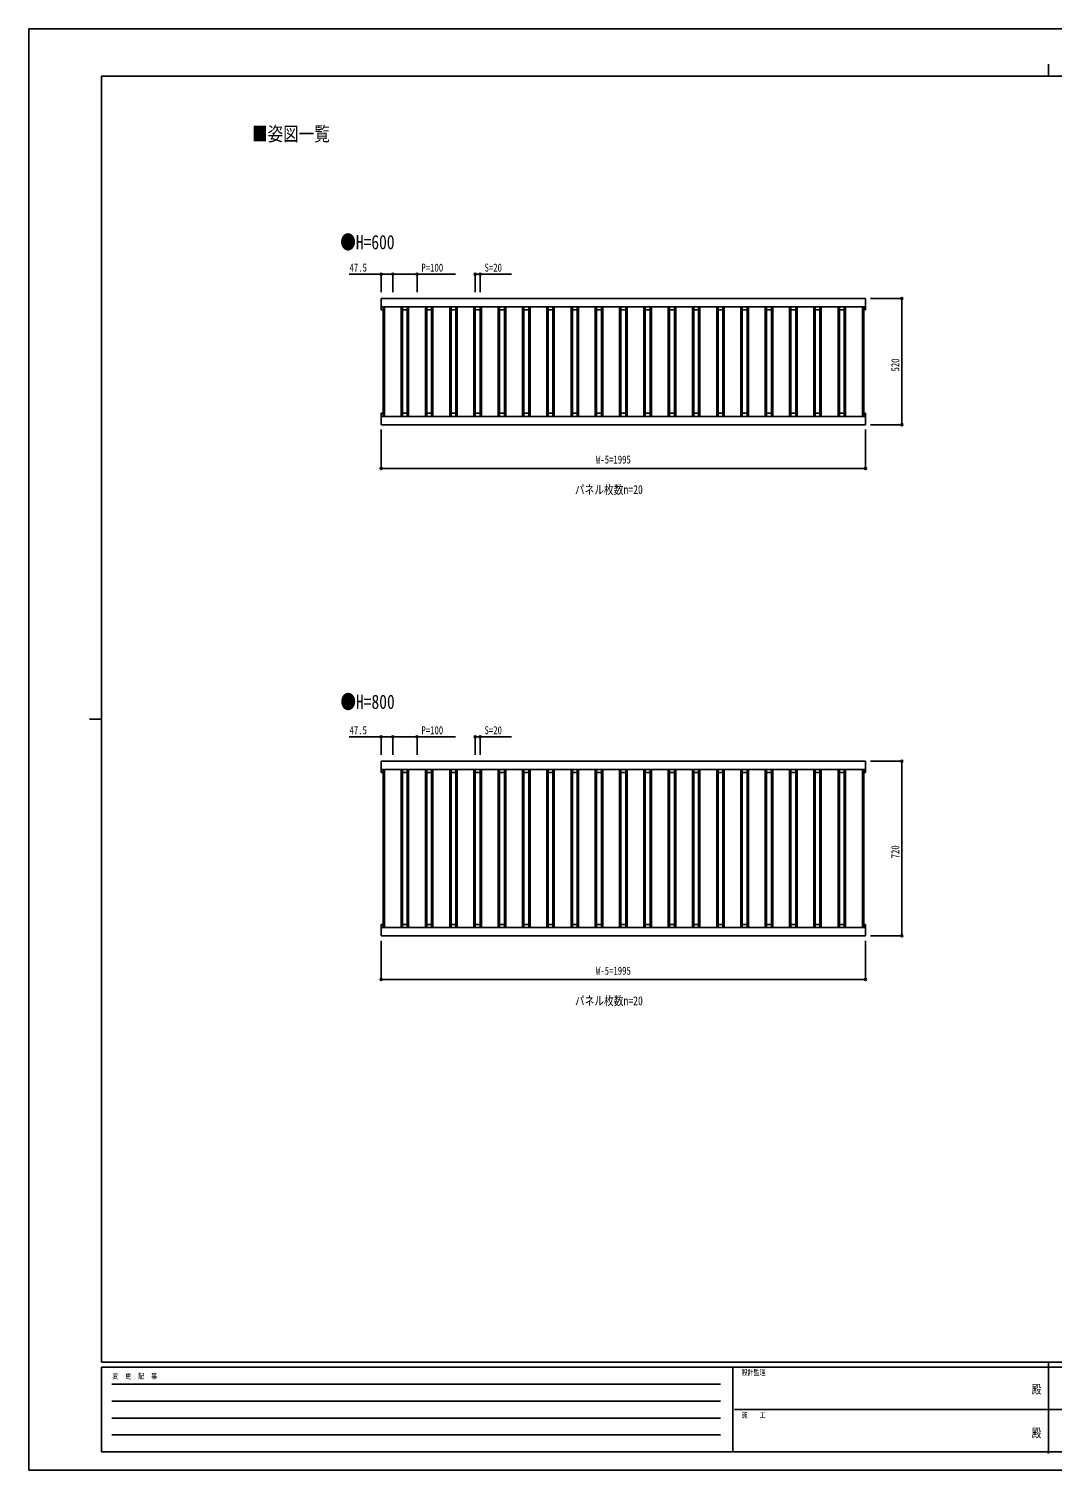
# Model space of a CAD drawing. Units: millimetres, scale not verified. Extents: x -4205 to 4205, y -2970 to 2970.
# Drawn here: x -4205 to 11, y -2970 to 2970 of the extents above; entities that cross this region are included whole.
import ezdxf
from ezdxf.enums import TextEntityAlignment as Align

# ---------------------------------------------------------------- set-up
doc = ezdxf.new("R2010")
doc.units = ezdxf.units.MM
doc.header["$LTSCALE"] = 16
doc.header["$PDMODE"] = 32
doc.header["$PDSIZE"] = 8
for name, color, linetype in [('0-1_USER1', 3, 'Continuous'), ('0-2_YKK_A1', 4, 'Continuous'), ('0-3_YKK_D', 6, 'Continuous'), ('0-4_YKK_ZWAK', 7, 'Continuous')]:
    doc.layers.add(name, color=color, linetype=linetype)
doc.styles.add('ＭＳ ゴシック', font='')
doc.styles.get('ＭＳ ゴシック').set_extended_font_data('MS Gothic')

msp = doc.modelspace()

# ---------------------------------------------------------------- linework, layer by layer
at = {"layer": '0-2_YKK_A1'}
for p, q in [((-2753.25, 1858.6), (-758.25, 1858.6)), ((-2753.25, 1811.6), (-2753.25, 1858.6)), ((-758.25, 1811.6), (-758.25, 1858.6)), ((-2753.25, 1824.6), (-758.25, 1824.6)), ((-2745.75, 1811.6), (-2753.25, 1811.6)), ((-2745.75, 1824.6), (-2745.75, 1372.6)), ((-2740.25, 1824.6), (-2740.25, 1372.6)), ((-2671.25, 1824.6), (-2671.25, 1372.6)), ((-2665.75, 1824.6), (-2665.75, 1372.6)), ((-2645.75, 1811.6), (-2665.75, 1811.6)), ((-2645.75, 1824.6), (-2645.75, 1372.6)), ((-2640.25, 1824.6), (-2640.25, 1372.6)), ((-2571.25, 1824.6), (-2571.25, 1372.6)), ((-2565.75, 1824.6), (-2565.75, 1372.6)), ((-2545.75, 1811.6), (-2565.75, 1811.6)), ((-2545.75, 1824.6), (-2545.75, 1372.6)), ((-2540.25, 1824.6), (-2540.25, 1372.6)), ((-2471.25, 1824.6), (-2471.25, 1372.6)), ((-2465.75, 1824.6), (-2465.75, 1372.6)), ((-2445.75, 1811.6), (-2465.75, 1811.6)), ((-2445.75, 1824.6), (-2445.75, 1372.6)), ((-2440.25, 1824.6), (-2440.25, 1372.6)), ((-2371.25, 1824.6), (-2371.25, 1372.6)), ((-2365.75, 1824.6), (-2365.75, 1372.6)), ((-2345.75, 1811.6), (-2365.75, 1811.6)), ((-2345.75, 1824.6), (-2345.75, 1372.6)), ((-2340.25, 1824.6), (-2340.25, 1372.6)), ((-2271.25, 1824.6), (-2271.25, 1372.6)), ((-2265.75, 1824.6), (-2265.75, 1372.6)), ((-2245.75, 1811.6), (-2265.75, 1811.6)), ((-2245.75, 1824.6), (-2245.75, 1372.6)), ((-2240.25, 1824.6), (-2240.25, 1372.6)), ((-2171.25, 1824.6), (-2171.25, 1372.6)), ((-2165.75, 1824.6), (-2165.75, 1372.6)), ((-2145.75, 1811.6), (-2165.75, 1811.6)), ((-2145.75, 1824.6), (-2145.75, 1372.6)), ((-2140.25, 1824.6), (-2140.25, 1372.6)), ((-2071.25, 1824.6), (-2071.25, 1372.6)), ((-2065.75, 1824.6), (-2065.75, 1372.6)), ((-2045.75, 1811.6), (-2065.75, 1811.6)), ((-2045.75, 1824.6), (-2045.75, 1372.6)), ((-2040.25, 1824.6), (-2040.25, 1372.6)), ((-1971.25, 1824.6), (-1971.25, 1372.6)), ((-1965.75, 1824.6), (-1965.75, 1372.6)), ((-1945.75, 1811.6), (-1965.75, 1811.6)), ((-1945.75, 1824.6), (-1945.75, 1372.6)), ((-1940.25, 1824.6), (-1940.25, 1372.6)), ((-1871.25, 1824.6), (-1871.25, 1372.6)), ((-1865.75, 1824.6), (-1865.75, 1372.6)), ((-1845.75, 1811.6), (-1865.75, 1811.6)), ((-1845.75, 1824.6), (-1845.75, 1372.6)), ((-1840.25, 1824.6), (-1840.25, 1372.6)), ((-1771.25, 1824.6), (-1771.25, 1372.6)), ((-1765.75, 1824.6), (-1765.75, 1372.6)), ((-1745.75, 1811.6), (-1765.75, 1811.6)), ((-1745.75, 1824.6), (-1745.75, 1372.6)), ((-1740.25, 1824.6), (-1740.25, 1372.6)), ((-1671.25, 1824.6), (-1671.25, 1372.6)), ((-1665.75, 1824.6), (-1665.75, 1372.6)), ((-1645.75, 1811.6), (-1665.75, 1811.6)), ((-1645.75, 1824.6), (-1645.75, 1372.6)), ((-1640.25, 1824.6), (-1640.25, 1372.6)), ((-1571.25, 1824.6), (-1571.25, 1372.6)), ((-1565.75, 1824.6), (-1565.75, 1372.6)), ((-1545.75, 1811.6), (-1565.75, 1811.6)), ((-1545.75, 1824.6), (-1545.75, 1372.6)), ((-1540.25, 1824.6), (-1540.25, 1372.6)), ((-1471.25, 1824.6), (-1471.25, 1372.6)), ((-1465.75, 1824.6), (-1465.75, 1372.6)), ((-1445.75, 1811.6), (-1465.75, 1811.6)), ((-1445.75, 1824.6), (-1445.75, 1372.6)), ((-1440.25, 1824.6), (-1440.25, 1372.6)), ((-1371.25, 1824.6), (-1371.25, 1372.6)), ((-1365.75, 1824.6), (-1365.75, 1372.6)), ((-1345.75, 1811.6), (-1365.75, 1811.6)), ((-1345.75, 1824.6), (-1345.75, 1372.6)), ((-1340.25, 1824.6), (-1340.25, 1372.6)), ((-1271.25, 1824.6), (-1271.25, 1372.6)), ((-1265.75, 1824.6), (-1265.75, 1372.6)), ((-1245.75, 1811.6), (-1265.75, 1811.6)), ((-1245.75, 1824.6), (-1245.75, 1372.6)), ((-1240.25, 1824.6), (-1240.25, 1372.6)), ((-1171.25, 1824.6), (-1171.25, 1372.6)), ((-1165.75, 1824.6), (-1165.75, 1372.6)), ((-1145.75, 1811.6), (-1165.75, 1811.6)), ((-1145.75, 1824.6), (-1145.75, 1372.6)), ((-1140.25, 1824.6), (-1140.25, 1372.6)), ((-1071.25, 1824.6), (-1071.25, 1372.6)), ((-1065.75, 1824.6), (-1065.75, 1372.6)), ((-1045.75, 1811.6), (-1065.75, 1811.6)), ((-1045.75, 1824.6), (-1045.75, 1372.6)), ((-1040.25, 1824.6), (-1040.25, 1372.6)), ((-971.25, 1824.6), (-971.25, 1372.6)), ((-965.75, 1824.6), (-965.75, 1372.6)), ((-945.75, 1811.6), (-965.75, 1811.6)), ((-945.75, 1824.6), (-945.75, 1372.6)), ((-940.25, 1824.6), (-940.25, 1372.6)), ((-871.25, 1824.6), (-871.25, 1372.6)), ((-865.75, 1824.6), (-865.75, 1372.6)), ((-845.75, 1811.6), (-865.75, 1811.6)), ((-845.75, 1824.6), (-845.75, 1372.6)), ((-840.25, 1824.6), (-840.25, 1372.6)), ((-771.25, 1824.6), (-771.25, 1372.6)), ((-765.75, 1824.6), (-765.75, 1372.6)), ((-758.25, 1811.6), (-765.75, 1811.6)), ((-2753.25, 1338.6), (-2753.25, 1385.6)), ((-2745.75, 1385.6), (-2753.25, 1385.6)), ((-758.25, 1372.6), (-2753.25, 1372.6)), ((-2645.75, 1385.6), (-2665.75, 1385.6)), ((-2545.75, 1385.6), (-2565.75, 1385.6)), ((-2445.75, 1385.6), (-2465.75, 1385.6)), ((-2345.75, 1385.6), (-2365.75, 1385.6)), ((-2245.75, 1385.6), (-2265.75, 1385.6)), ((-2145.75, 1385.6), (-2165.75, 1385.6)), ((-2045.75, 1385.6), (-2065.75, 1385.6)), ((-1945.75, 1385.6), (-1965.75, 1385.6)), ((-1845.75, 1385.6), (-1865.75, 1385.6)), ((-1745.75, 1385.6), (-1765.75, 1385.6)), ((-1645.75, 1385.6), (-1665.75, 1385.6)), ((-1545.75, 1385.6), (-1565.75, 1385.6)), ((-1445.75, 1385.6), (-1465.75, 1385.6)), ((-1345.75, 1385.6), (-1365.75, 1385.6)), ((-1245.75, 1385.6), (-1265.75, 1385.6)), ((-1145.75, 1385.6), (-1165.75, 1385.6)), ((-1045.75, 1385.6), (-1065.75, 1385.6)), ((-945.75, 1385.6), (-965.75, 1385.6)), ((-845.75, 1385.6), (-865.75, 1385.6)), ((-758.25, 1385.6), (-765.75, 1385.6)), ((-758.25, 1338.6), (-758.25, 1385.6)), ((-758.25, 1338.6), (-2753.25, 1338.6)), ((-2753.25, -47.96), (-758.25, -47.96)), ((-2753.25, -94.96), (-2753.25, -47.96)), ((-758.25, -94.96), (-758.25, -47.96)), ((-2753.25, -81.96), (-758.25, -81.96)), ((-2745.75, -94.96), (-2753.25, -94.96)), ((-2745.75, -81.96), (-2745.75, -733.96)), ((-2740.25, -81.96), (-2740.25, -733.96)), ((-2671.25, -81.96), (-2671.25, -733.96)), ((-2665.75, -81.96), (-2665.75, -733.96)), ((-2645.75, -94.96), (-2665.75, -94.96)), ((-2645.75, -81.96), (-2645.75, -733.96)), ((-2640.25, -81.96), (-2640.25, -733.96)), ((-2571.25, -81.96), (-2571.25, -733.96)), ((-2565.75, -81.96), (-2565.75, -733.96)), ((-2545.75, -94.96), (-2565.75, -94.96)), ((-2545.75, -81.96), (-2545.75, -733.96)), ((-2540.25, -81.96), (-2540.25, -733.96)), ((-2471.25, -81.96), (-2471.25, -733.96)), ((-2465.75, -81.96), (-2465.75, -733.96)), ((-2445.75, -94.96), (-2465.75, -94.96)), ((-2445.75, -81.96), (-2445.75, -733.96)), ((-2440.25, -81.96), (-2440.25, -733.96)), ((-2371.25, -81.96), (-2371.25, -733.96)), ((-2365.75, -81.96), (-2365.75, -733.96)), ((-2345.75, -94.96), (-2365.75, -94.96)), ((-2345.75, -81.96), (-2345.75, -733.96)), ((-2340.25, -81.96), (-2340.25, -733.96)), ((-2271.25, -81.96), (-2271.25, -733.96)), ((-2265.75, -81.96), (-2265.75, -733.96)), ((-2245.75, -94.96), (-2265.75, -94.96)), ((-2245.75, -81.96), (-2245.75, -733.96)), ((-2240.25, -81.96), (-2240.25, -733.96)), ((-2171.25, -81.96), (-2171.25, -733.96)), ((-2165.75, -81.96), (-2165.75, -733.96)), ((-2145.75, -94.96), (-2165.75, -94.96)), ((-2145.75, -81.96), (-2145.75, -733.96)), ((-2140.25, -81.96), (-2140.25, -733.96)), ((-2071.25, -81.96), (-2071.25, -733.96)), ((-2065.75, -81.96), (-2065.75, -733.96)), ((-2045.75, -94.96), (-2065.75, -94.96)), ((-2045.75, -81.96), (-2045.75, -733.96)), ((-2040.25, -81.96), (-2040.25, -733.96)), ((-1971.25, -81.96), (-1971.25, -733.96)), ((-1965.75, -81.96), (-1965.75, -733.96)), ((-1945.75, -94.96), (-1965.75, -94.96)), ((-1945.75, -81.96), (-1945.75, -733.96)), ((-1940.25, -81.96), (-1940.25, -733.96)), ((-1871.25, -81.96), (-1871.25, -733.96)), ((-1865.75, -81.96), (-1865.75, -733.96)), ((-1845.75, -94.96), (-1865.75, -94.96)), ((-1845.75, -81.96), (-1845.75, -733.96)), ((-1840.25, -81.96), (-1840.25, -733.96)), ((-1771.25, -81.96), (-1771.25, -733.96)), ((-1765.75, -81.96), (-1765.75, -733.96)), ((-1745.75, -94.96), (-1765.75, -94.96)), ((-1745.75, -81.96), (-1745.75, -733.96)), ((-1740.25, -81.96), (-1740.25, -733.96)), ((-1671.25, -81.96), (-1671.25, -733.96)), ((-1665.75, -81.96), (-1665.75, -733.96)), ((-1645.75, -94.96), (-1665.75, -94.96)), ((-1645.75, -81.96), (-1645.75, -733.96)), ((-1640.25, -81.96), (-1640.25, -733.96)), ((-1571.25, -81.96), (-1571.25, -733.96)), ((-1565.75, -81.96), (-1565.75, -733.96)), ((-1545.75, -94.96), (-1565.75, -94.96)), ((-1545.75, -81.96), (-1545.75, -733.96)), ((-1540.25, -81.96), (-1540.25, -733.96)), ((-1471.25, -81.96), (-1471.25, -733.96)), ((-1465.75, -81.96), (-1465.75, -733.96)), ((-1445.75, -94.96), (-1465.75, -94.96)), ((-1445.75, -81.96), (-1445.75, -733.96)), ((-1440.25, -81.96), (-1440.25, -733.96)), ((-1371.25, -81.96), (-1371.25, -733.96)), ((-1365.75, -81.96), (-1365.75, -733.96)), ((-1345.75, -94.96), (-1365.75, -94.96)), ((-1345.75, -81.96), (-1345.75, -733.96)), ((-1340.25, -81.96), (-1340.25, -733.96)), ((-1271.25, -81.96), (-1271.25, -733.96)), ((-1265.75, -81.96), (-1265.75, -733.96)), ((-1245.75, -94.96), (-1265.75, -94.96)), ((-1245.75, -81.96), (-1245.75, -733.96)), ((-1240.25, -81.96), (-1240.25, -733.96)), ((-1171.25, -81.96), (-1171.25, -733.96)), ((-1165.75, -81.96), (-1165.75, -733.96)), ((-1145.75, -94.96), (-1165.75, -94.96)), ((-1145.75, -81.96), (-1145.75, -733.96)), ((-1140.25, -81.96), (-1140.25, -733.96)), ((-1071.25, -81.96), (-1071.25, -733.96)), ((-1065.75, -81.96), (-1065.75, -733.96)), ((-1045.75, -94.96), (-1065.75, -94.96)), ((-1045.75, -81.96), (-1045.75, -733.96)), ((-1040.25, -81.96), (-1040.25, -733.96)), ((-971.25, -81.96), (-971.25, -733.96)), ((-965.75, -81.96), (-965.75, -733.96)), ((-945.75, -94.96), (-965.75, -94.96)), ((-945.75, -81.96), (-945.75, -733.96)), ((-940.25, -81.96), (-940.25, -733.96)), ((-871.25, -81.96), (-871.25, -733.96)), ((-865.75, -81.96), (-865.75, -733.96)), ((-845.75, -94.96), (-865.75, -94.96)), ((-845.75, -81.96), (-845.75, -733.96)), ((-840.25, -81.96), (-840.25, -733.96)), ((-771.25, -81.96), (-771.25, -733.96)), ((-765.75, -81.96), (-765.75, -733.96)), ((-758.25, -94.96), (-765.75, -94.96)), ((-2753.25, -767.96), (-2753.25, -720.96)), ((-2745.75, -720.96), (-2753.25, -720.96)), ((-758.25, -733.96), (-2753.25, -733.96)), ((-758.25, -767.96), (-2753.25, -767.96)), ((-2645.75, -720.96), (-2665.75, -720.96)), ((-2545.75, -720.96), (-2565.75, -720.96)), ((-2445.75, -720.96), (-2465.75, -720.96)), ((-2345.75, -720.96), (-2365.75, -720.96)), ((-2245.75, -720.96), (-2265.75, -720.96)), ((-2145.75, -720.96), (-2165.75, -720.96)), ((-2045.75, -720.96), (-2065.75, -720.96)), ((-1945.75, -720.96), (-1965.75, -720.96)), ((-1845.75, -720.96), (-1865.75, -720.96)), ((-1745.75, -720.96), (-1765.75, -720.96)), ((-1645.75, -720.96), (-1665.75, -720.96)), ((-1545.75, -720.96), (-1565.75, -720.96)), ((-1445.75, -720.96), (-1465.75, -720.96)), ((-1345.75, -720.96), (-1365.75, -720.96)), ((-1245.75, -720.96), (-1265.75, -720.96)), ((-1145.75, -720.96), (-1165.75, -720.96)), ((-1045.75, -720.96), (-1065.75, -720.96)), ((-945.75, -720.96), (-965.75, -720.96)), ((-845.75, -720.96), (-865.75, -720.96)), ((-758.25, -720.96), (-765.75, -720.96)), ((-758.25, -767.96), (-758.25, -720.96))]:
    msp.add_line(p, q, dxfattribs=at)
at = {"layer": '0-3_YKK_D'}
for p, q in [((-2753.25, 1884.6), (-2753.25, 1959.6)), ((-2705.75, 1884.6), (-2705.75, 1959.6)), ((-2705.75, 1884.6), (-2705.75, 1959.6)), ((-2605.75, 1884.6), (-2605.75, 1959.6)), ((-2365.75, 1884.6), (-2365.75, 1959.6)), ((-2345.75, 1884.6), (-2345.75, 1959.6)), ((-738.25, 1858.6), (-607.25, 1858.6)), ((-608.25, 1338.6), (-608.25, 1858.6)), ((-2753.25, 1318.6), (-2753.25, 1157.6)), ((-758.25, 1318.6), (-758.25, 1157.6)), ((-738.25, 1338.6), (-607.25, 1338.6)), ((-2753.25, 1158.6), (-758.25, 1158.6)), ((-2753.25, -21.96), (-2753.25, 53.04)), ((-2705.75, -21.96), (-2705.75, 53.04)), ((-2705.75, -21.96), (-2705.75, 53.04)), ((-2605.75, -21.96), (-2605.75, 53.04)), ((-2365.75, -21.96), (-2365.75, 53.04)), ((-2345.75, -21.96), (-2345.75, 53.04)), ((-738.25, -47.96), (-607.25, -47.96)), ((-608.25, -767.96), (-608.25, -47.96)), ((-738.25, -767.96), (-607.25, -767.96)), ((-2753.25, -787.96), (-2753.25, -948.96)), ((-758.25, -787.96), (-758.25, -948.96)), ((-2753.25, -947.96), (-758.25, -947.96))]:
    msp.add_line(p, q, dxfattribs=at)
for points in [[(-2705.75, 1958.6), (-2753.25, 1958.6), (-2885.05, 1958.6)], [(-2705.75, 1958.6), (-2605.75, 1958.6), (-2447.55, 1958.6)], [(-2365.75, 1958.6), (-2345.75, 1958.6), (-2216.35, 1958.6)], [(-2705.75, 52.04), (-2753.25, 52.04), (-2885.05, 52.04)], [(-2705.75, 52.04), (-2605.75, 52.04), (-2447.55, 52.04)], [(-2365.75, 52.04), (-2345.75, 52.04), (-2216.35, 52.04)]]:
    msp.add_lwpolyline(points, dxfattribs=at)
for centre in [(-2753.25, 1958.6), (-2705.75, 1958.6), (-2705.75, 1958.6), (-2605.75, 1958.6), (-2365.75, 1958.6), (-2345.75, 1958.6), (-608.25, 1858.6), (-608.25, 1338.6), (-2753.25, 1158.6), (-758.25, 1158.6), (-2753.25, 52.04), (-2705.75, 52.04), (-2705.75, 52.04), (-2605.75, 52.04), (-2365.75, 52.04), (-2345.75, 52.04), (-608.25, -47.96), (-608.25, -767.96), (-2753.25, -947.96), (-758.25, -947.96)]:
    msp.add_circle(centre, 4.25, dxfattribs=at)
at = {"layer": '0-4_YKK_ZWAK'}
for p, q in [((-4.98, 2825), (-4.98, 2775)), ((3895.02, 2775), (-3904.98, 2775)), ((-3904.98, -2525), (-3904.98, 2775)), ((-3954.98, 125), (-3904.98, 125)), ((3895.02, -2525), (-3904.98, -2525)), ((-1304.98, -2545), (-3904.98, -2545)), ((-3904.98, -2895), (-3904.98, -2545)), ((-1304.98, -2545), (-1304.98, -2895)), ((-4.98, -2545), (-1304.98, -2545)), ((-4.98, -2525), (-4.98, -2895)), ((1295.02, -2545), (-4.98, -2545)), ((-3862.48, -2615), (-1354.98, -2615)), ((-3862.48, -2685), (-1354.98, -2685)), ((-1297.48, -2720), (-4.98, -2720)), ((-4.98, -2720), (1295.02, -2720)), ((-3862.48, -2755), (-1354.98, -2755)), ((-3862.48, -2825), (-1354.98, -2825)), ((-3904.98, -2895), (-1304.98, -2895)), ((-1304.98, -2895), (-4.98, -2895)), ((-4.98, -2895), (1295.02, -2895))]:
    msp.add_line(p, q, dxfattribs=at)
msp.add_lwpolyline([(-4205, -2970), (4205, -2970), (4205, 2970), (-4205, 2970)], close=True, dxfattribs=at)
msp.add_point((-4.98, -2895), dxfattribs=at)

# ---------------------------------------------------------------- texts
at = {"layer": '0-1_USER1', "style": 'ＭＳ ゴシック', "width": 0.8}
for s, height, p in [('■姿図一覧', 58.65, (-3285.33, 2490.26)), ('●H=600', 58.65, (-2921.97, 2044.04)), ('パネル枚数n=20', 36.66, (-1955.34, 1041.75)), ('●H=800', 58.65, (-2921.29, 149.82)), ('パネル枚数n=20', 36.66, (-1955.34, -1064.81))]:
    msp.add_text(s, height=height, dxfattribs=at).set_placement(p, align=Align.BOTTOM_LEFT)
at = {"layer": '0-3_YKK_D', "style": 'ＭＳ ゴシック', "width": 0.8}
for s, p in [('47.5', (-2884.05, 1959.6)), ('P=100', (-2587.75, 1959.6)), ('S=20', (-2327.75, 1959.6)), ('W-5=1995', (-1868.55, 1168.6)), ('47.5', (-2884.05, 53.04)), ('P=100', (-2587.75, 53.04)), ('S=20', (-2327.75, 53.04)), ('W-5=1995', (-1868.55, -937.96))]:
    msp.add_text(s, height=32.99, dxfattribs=at).set_placement(p, align=Align.BOTTOM_LEFT)
for s, p in [('520', (-609.25, 1557.8)), ('720', (-609.25, -448.76))]:
    msp.add_text(s, height=32.99, rotation=90, dxfattribs=at).set_placement(p, align=Align.BOTTOM_LEFT)
at = {"layer": '0-4_YKK_ZWAK', "style": 'ＭＳ ゴシック', "width": 0.8}
for s, height, p in [('設計監理', 21.99, (-1268.31, -2585)), ('変  更  記  事', 21.99, (-3861.31, -2600)), ('殿', 36.66, (-73.67, -2665.83)), ('施\u3000\u3000工', 21.99, (-1268.31, -2760)), ('殿', 36.66, (-73.67, -2845.83))]:
    msp.add_text(s, height=height, dxfattribs=at).set_placement(p, align=Align.BOTTOM_LEFT)

doc.saveas('drawing.dxf')
